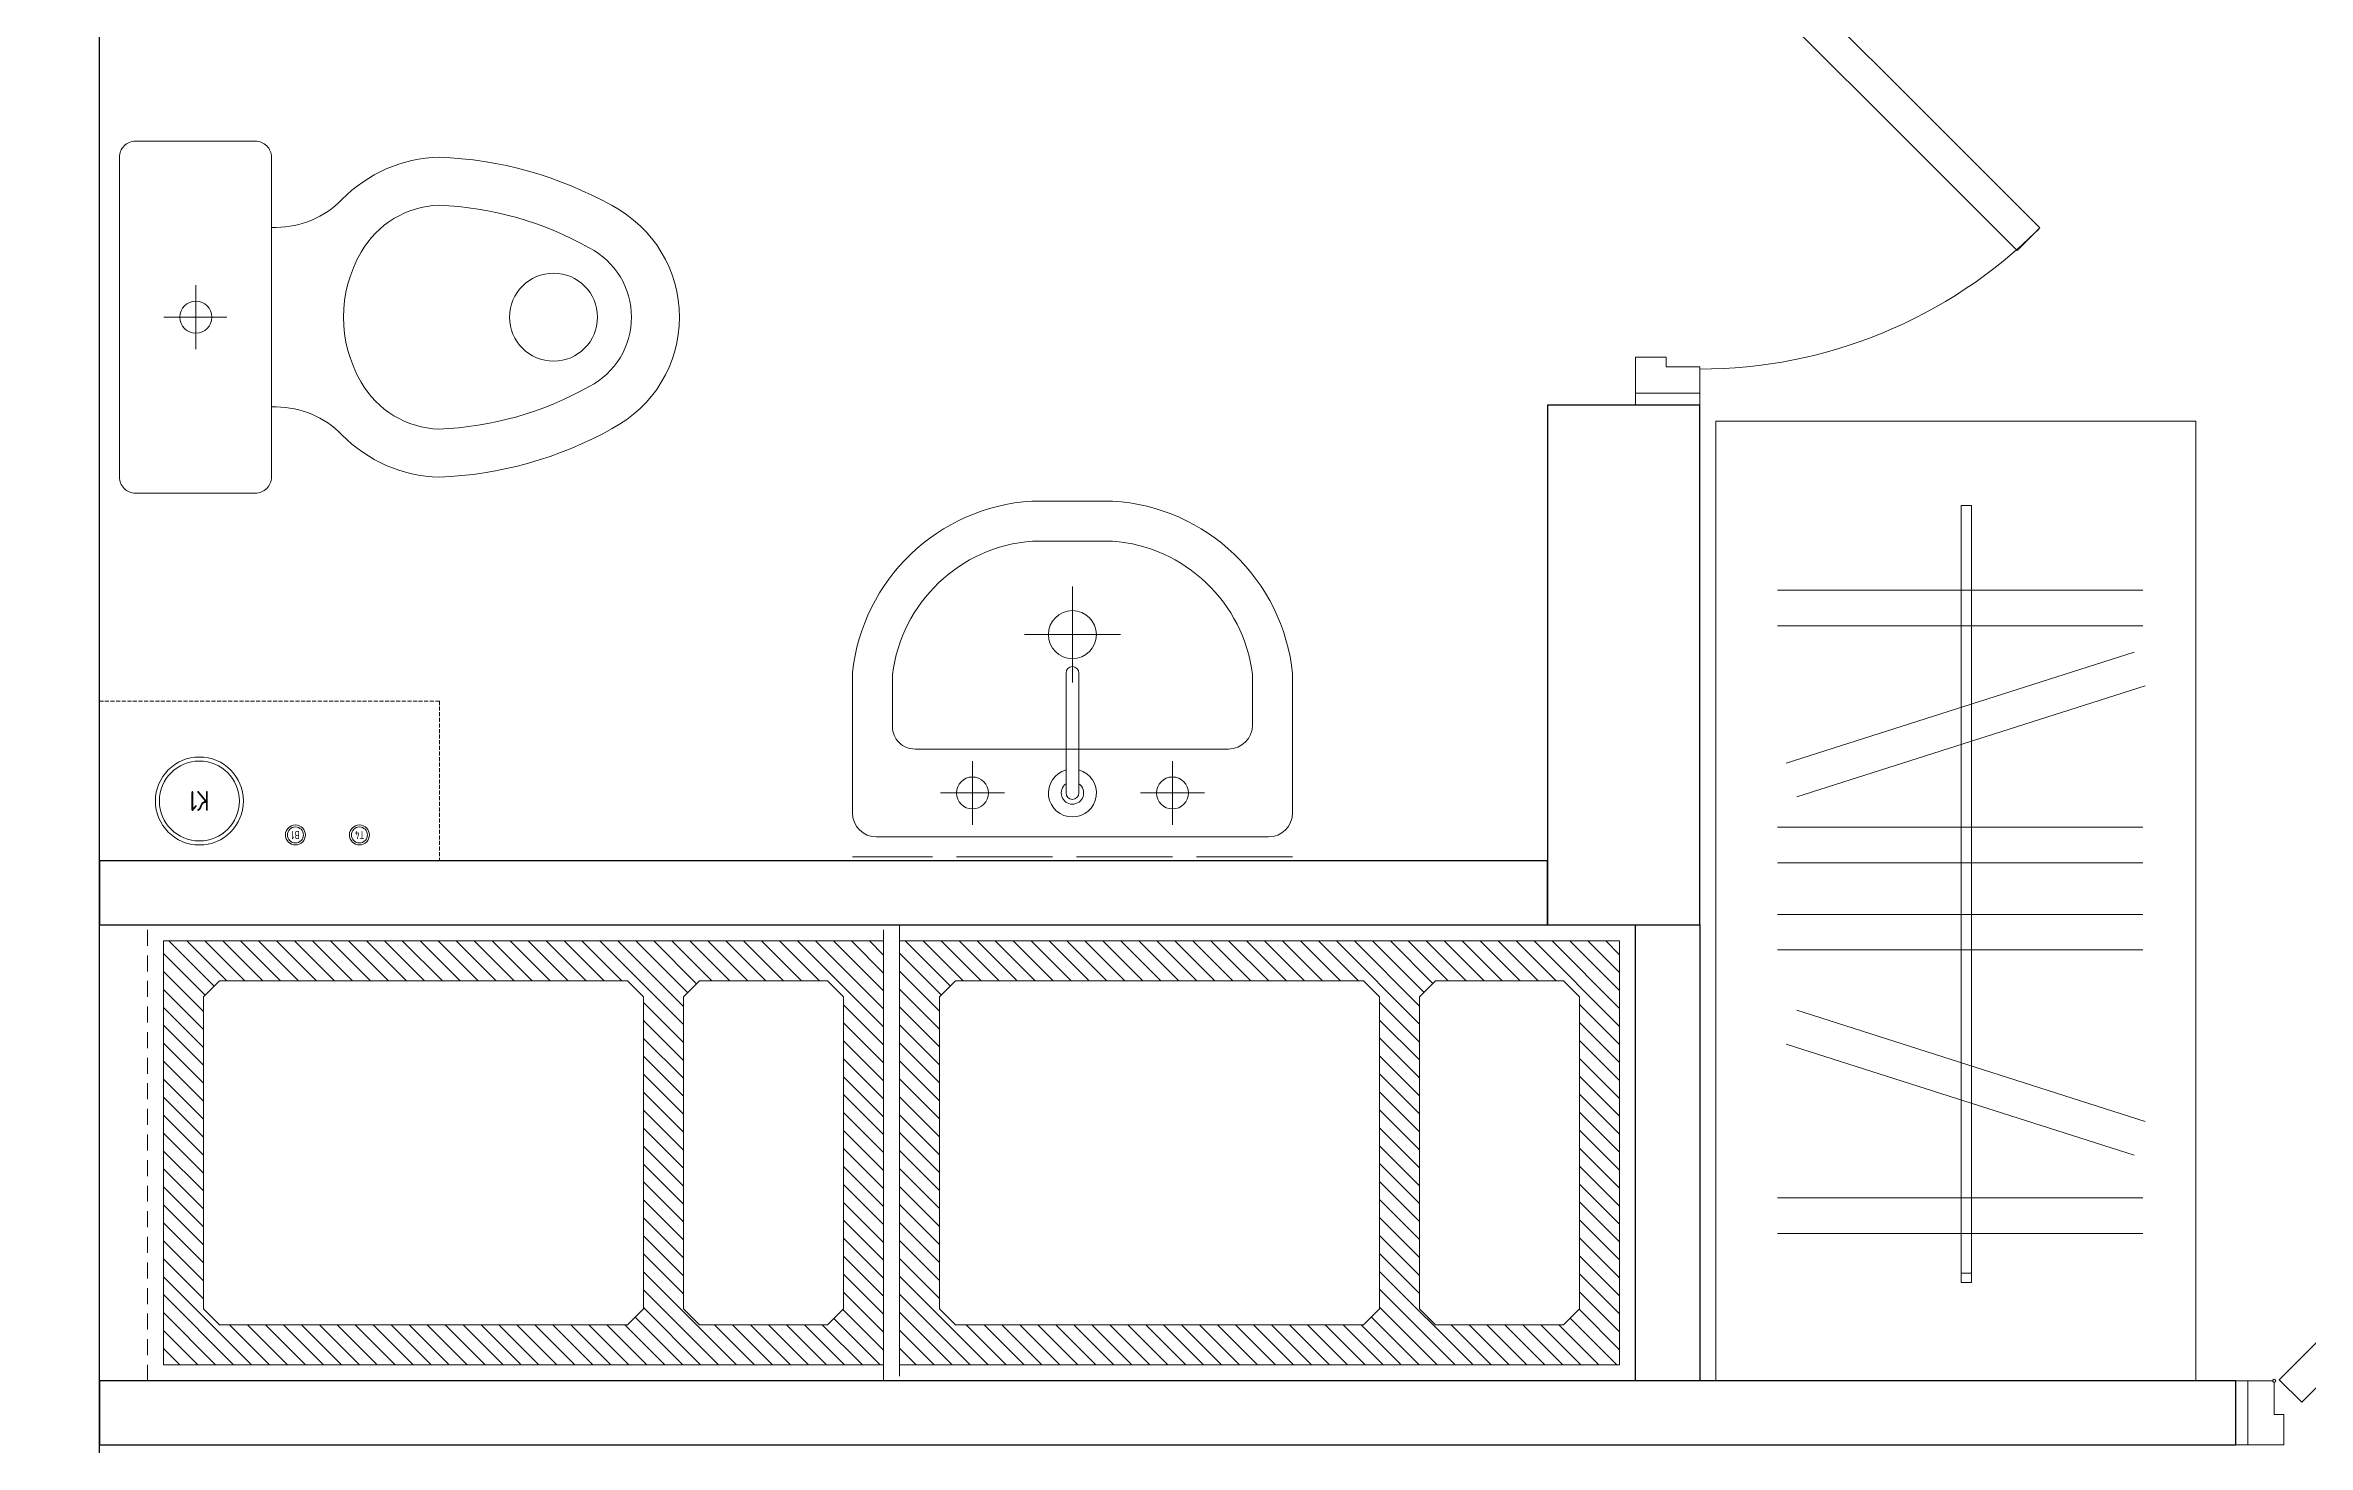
# Model space of a CAD drawing. Header units: millimetres. Extents: x 0 to 145404, y 0 to 194550.
# Drawn here: x 44258 to 47085, y 177196 to 178946 of the extents above; entities that cross this region are included whole.
import ezdxf
from ezdxf.enums import TextEntityAlignment as Align

# ---------------------------------------------------------------- set-up
doc = ezdxf.new("R2010")
doc.units = ezdxf.units.MM
for name, pattern in [('200_ШТРИХ', [320, 200, -120]), ('ACAD_ISO02W100', [15, 12, -3]), ('DASHED', [7, 5, -2, 0])]:
    doc.linetypes.add(name, pattern=pattern)
for name, color, linetype, lineweight in [('АР - Вентблок', 36, 'Continuous', 9), ('АР - ВК', 126, 'Continuous', 13), ('АР - Двери', 126, 'Continuous', 9), ('АР - Монолит', 56, 'Continuous', 30), ('АР - Перегородки 190', 54, 'Continuous', 30), ('АР - Перегородки 80', 32, 'Continuous', 30), ('АР - Сантехника', 150, 'Continuous', 9)]:
    doc.layers.add(name, color=color, linetype=linetype, lineweight=lineweight)
doc.layers.add('АР - мебель', color=7, linetype='Continuous', lineweight=9, true_color=0x787878)
doc.styles.add('GOST 2.304', font='CS_Gost2304.shx', dxfattribs={"oblique": 15})
doc.styles.add('ГОСТ 2.304', font='CS_Gost2304.shx')

# ---------------------------------------------------------------- blocks, each defined once
blk = doc.blocks.new('Квартира 1К 5200 тип 14')
at = {"layer": 'АР - Монолит'}
blk.add_lwpolyline([(-200, 5200), (-200, 0), (0, 0), (0, 5200)], close=True, dxfattribs=at)
blk = doc.blocks.new('Умывальник_550х420')
at = {"color": 0, "ltscale": 50}
for points in [[(55, -274.6), (230.3, -274.6, 0.365452), (445, -50.5), (445, 50.2, 0.368387), (228.9, 275.4), (55, 275.4, 0.412588), (25, 245.3), (25, -244.5, 0.412222)], [(163, -224.6), (228, -224.6, 0.357073), (395, -49.7), (395, 50.3, 0.35647), (228, 225.4), (165, 225.4, 0.411711), (135, 195.3), (135, -196.4, 0.420441)], [(80, 8.3), (230, 8.3, -1), (230, -7.7), (80, -7.7, -1)]]:
    blk.add_lwpolyline(points, format="xyb", close=True, dxfattribs=at)
for points in [[(80, 165.3), (80, 85.3)], [(120, 125.3), (40, 125.3)], [(278, 60.2), (278, -59.8)], [(338, 0.2), (218, 0.2)], [(80, -84.7), (80, -164.7)], [(120, -124.7), (40, -124.7)]]:
    blk.add_lwpolyline(points, dxfattribs=at)
for centre, radius in [((80, 125.3), 20), ((278, 0.2), 30), ((80, -124.7), 20)]:
    blk.add_circle(centre, radius, dxfattribs=at)
for radius, start, end in [(30, 15.466, 344.534), (14, 34.8499, 325.1501)]:
    blk.add_arc((80, 0.3), radius, start, end, dxfattribs=at)
at = {"layer": 'Defpoints', "linetype": 'ACAD_ISO02W100', "lineweight": -2, "ltscale": 10}
blk.add_lwpolyline([(0, 275.3), (0, -274.7)], dxfattribs=at)
at = {"layer": 'АР - Сантехника', "linetype": 'ACAD_ISO02W100', "ltscale": 10, "style": 'GOST 2.304', "width": 0.7}
blk.add_attdef('NAME', text='', height=250, dxfattribs=at).set_placement((278, 0.2, 0), align=Align.MIDDLE_CENTER)
blk = doc.blocks.new('Стояк ВК')
at = {"layer": 'АР - ВК', "color": 46, "linetype": 'DASHED'}
blk.add_lwpolyline([(0, 200), (425, 200), (425, 0), (0, 0)], close=True, dxfattribs=at)
at = {"layer": 'АР - ВК', "color": 1, "ltscale": 100}
for radius in [12.5, 10]:
    blk.add_circle((100, 167.5), radius, dxfattribs=at)
at = {"layer": 'АР - ВК', "color": 5, "ltscale": 100}
for radius in [12.5, 10]:
    blk.add_circle((180, 167.5), radius, dxfattribs=at)
at = {"layer": 'АР - ВК', "color": 46, "ltscale": 100}
for radius in [55, 50]:
    blk.add_circle((300, 125), radius, dxfattribs=at)
at = {"layer": 'АР - ВК', "color": 1, "ltscale": 100, "style": 'ГОСТ 2.304'}
blk.add_text('Т4', height=10, dxfattribs=at).set_placement((100, 167.5), align=Align.MIDDLE_CENTER)
at = {"layer": 'АР - ВК', "color": 5, "ltscale": 100, "style": 'ГОСТ 2.304'}
blk.add_text('В1', height=10, dxfattribs=at).set_placement((180, 167.5), align=Align.MIDDLE_CENTER)
at = {"layer": 'АР - ВК', "color": 46, "ltscale": 100, "style": 'ГОСТ 2.304'}
blk.add_text('К1', height=25, dxfattribs=at).set_placement((300, 125), align=Align.MIDDLE_CENTER)
blk = doc.blocks.new('Унитаз_700х440')
at = {"color": 0, "ltscale": 50}
for points in [[(195, -220), (45, -220, -0.414601), (25, -200), (25, 200, -0.414214), (45, 220), (195, 220, -0.414214), (215, 200), (215, -200, -0.414487)], [(327.1, 81.1, -0.261097), (424.4, 140, -0.11879), (612.3, 86.6, -0.608687), (612.3, -86.6, -0.11879), (424.4, -140, -0.261097), (327.1, -81.1, -0.27207)]]:
    blk.add_lwpolyline(points, format="xyb", close=True, dxfattribs=at)
blk.add_lwpolyline([(215, 112.3), (220.9, 112.3, 0.202167), (303, 147, -0.194798), (424.5, 200, -0.119349), (640.7, 139.4, -0.604544), (640.7, -139.4, -0.119349), (424.5, -200, -0.194798), (303, -147, 0.202167), (220.9, -112.3), (215, -112.3)], format="xyb", dxfattribs=at)
for points in [[(120.6, -40), (120.6, 40)], [(159.4, 0), (80.6, 0)]]:
    blk.add_lwpolyline(points, dxfattribs=at)
for centre, radius in [((567.6, 0), 55), ((120.6, 0), 20)]:
    blk.add_circle(centre, radius, dxfattribs=at)
at = {"layer": 'Defpoints', "linetype": 'ACAD_ISO02W100', "lineweight": -2, "ltscale": 10}
blk.add_lwpolyline([(0, -220), (0, 220)], dxfattribs=at)
blk = doc.blocks.new('*U206')
at = {"ltscale": 100}
for p, q in [((15, 37.5), (15, -42.5)), ((46, 37.5), (15, 37.5)), ((48, -4.5), (48, 35.5)), ((852, -4.5), (852, 37.5)), ((852, 37.5), (885, 37.5)), ((885, 37.5), (885, -42.5)), ((60, -4.5), (48, -4.5)), ((60, -42.5), (60, -4.5)), ((840, -42.5), (840, -4.5)), ((840, -4.5), (852, -4.5)), ((15, -42.5), (60, -42.5)), ((885, -42.5), (840, -42.5))]:
    blk.add_line(p, q, dxfattribs=at)
for points in [[(54.4, 38.9), (82.7, 10.6), (648, 575.9), (619.7, 604.2)], [(15, -42.5), (0, -42.5), (0, 37.5), (15, 37.5)], [(885, -42.5), (900, -42.5), (900, 37.5), (885, 37.5)]]:
    blk.add_lwpolyline(points, close=True, dxfattribs=at)
blk.add_circle((48, 37.5), 2, dxfattribs=at)
blk.add_arc((56.7, 37.5), 800, 0, 44.865, dxfattribs=at)
blk = doc.blocks.new('Ш03 600х1200')
for p, q in [((0, 600), (-1200, 600)), ((-1200, 0), (-1200, 600)), ((0, 0), (0, 600)), ((-988.5, 66), (-988.5, 522.9)), ((-944.2, 66), (-944.2, 522.9)), ((-911.1, 76.8), (-772.2, 512)), ((-692.1, 66), (-692.1, 522.9)), ((-647.8, 66), (-647.8, 522.9)), ((-583, 66), (-583, 522.9)), ((-538.7, 66), (-538.7, 522.9)), ((-282.2, 76.8), (-421.1, 512)), ((-228.6, 66), (-228.6, 522.9)), ((-184.3, 66), (-184.3, 522.9)), ((-868.9, 63.3), (-730, 498.6)), ((-324.4, 63.3), (-463.3, 498.6)), ((-123, 293.3), (-1094.4, 293.3)), ((-1094.4, 293.3), (-1094.4, 280.4)), ((-134.5, 293.3), (-228.9, 293.3)), ((-228.9, 293.3), (-228.9, 280.4)), ((-134.5, 280.4), (-134.5, 293.3)), ((-123, 280.4), (-123, 293.3)), ((-1094.4, 280.4), (-123, 280.4)), ((-228.9, 280.4), (-134.5, 280.4)), ((0, 0), (-1200, 0))]:
    blk.add_line(p, q)
blk = doc.blocks.new('*U202')
at = {"ltscale": 100}
for p, q in [((15, 37.5), (15, -42.5)), ((46, 37.5), (15, 37.5)), ((48, -4.5), (48, 35.5)), ((652, -4.5), (652, 37.5)), ((652, 37.5), (685, 37.5)), ((685, 37.5), (685, -42.5)), ((60, -4.5), (48, -4.5)), ((60, -42.5), (60, -4.5)), ((640, -42.5), (640, -4.5)), ((640, -4.5), (652, -4.5)), ((15, -42.5), (60, -42.5)), ((685, -42.5), (640, -42.5))]:
    blk.add_line(p, q, dxfattribs=at)
for points in [[(54.4, 38.9), (82.7, 10.6), (506.5, 434.5), (478.3, 462.8)], [(15, -42.5), (0, -42.5), (0, 37.5), (15, 37.5)], [(685, -42.5), (700, -42.5), (700, 37.5), (685, 37.5)]]:
    blk.add_lwpolyline(points, close=True, dxfattribs=at)
blk.add_circle((48, 37.5), 2, dxfattribs=at)
blk.add_arc((55, 37.5), 600, 0, 44.865, dxfattribs=at)
blk = doc.blocks.new('Вентблок 900 х 530')
at = {"layer": 'АР - Вентблок', "lineweight": 5}
h = blk.add_hatch(dxfattribs=at)
h.set_pattern_fill('ANSI31', color=256, scale=5)
h.set_pattern_definition([(45, (-3927617.913, -709139.574), (-11.22532015, 11.22532015), [])])
h.paths.add_polyline_path([(-20, 920), (-550, 920), (-550, 20), (-20, 20)])
h.paths.add_polyline_path([(-480, 670), (-500, 690), (-500, 850), (-480, 870), (-90, 870), (-70, 850), (-70, 690), (-90, 670)], flags=16)
h.paths.add_polyline_path([(-90, 620), (-70, 600), (-70, 90), (-90, 70), (-480, 70), (-500, 90), (-500, 600), (-480, 620)], flags=16)
at = {"layer": 'АР - Вентблок', "linetype": '200_ШТРИХ', "lineweight": 5, "ltscale": 0.1}
blk.add_lwpolyline([(-570, 0), (-570, 940), (0, 940), (0, 0)], close=True, dxfattribs=at)
at = {"layer": 'АР - Вентблок', "linetype": 'ByBlock'}
for points in [[(-550, 20), (-550, 920), (-20, 920), (-20, 20)], [(-500, 690), (-500, 850), (-480, 870), (-90, 870), (-70, 850), (-70, 690), (-90, 670), (-480, 670)], [(-500, 90), (-500, 600), (-480, 620), (-90, 620), (-70, 600), (-70, 90), (-90, 70), (-480, 70)]]:
    blk.add_lwpolyline(points, close=True, dxfattribs=at)
blk = doc.blocks.new('Квартира 2К 9600 тип 6')
at = {"layer": 'АР - Монолит'}
blk.add_lwpolyline([(0, 9600), (0, 3260), (200, 3260), (200, 9600)], close=True, dxfattribs=at)
at = {"layer": 'АР - Перегородки 190', "elevation": 0}
blk.add_lwpolyline([(2200, 7150), (2200, 7800), (2010, 7800), (2010, 7150)], close=True, dxfattribs=at)
at = {"layer": 'АР - Перегородки 80'}
for points in [[(200, 7230), (200, 7150), (2010, 7150), (2010, 7230)], [(2200, 7150), (2200, 6580), (2120, 6580), (2120, 7150)], [(200, 6580), (200, 6500), (2870, 6500), (2870, 6580)]]:
    blk.add_lwpolyline(points, close=True, dxfattribs=at)
at = {"rotation": 270}
for p in [(260, 6580), (1180, 6580)]:
    blk.add_blockref('Вентблок 900 х 530', p, dxfattribs=at)
at = {"layer": 'АР - ВК', "rotation": 180}
blk.add_blockref('Стояк ВК', (625, 7430, 0), dxfattribs=at)
at = {"layer": 'АР - Двери', "rotation": 270}
blk.add_blockref('*U202', (2162.5, 8500, 0), dxfattribs=at)
at = {"layer": 'АР - Двери'}
blk.add_blockref('*U206', (2870, 6542.5, 0), dxfattribs=at)
at = {"layer": 'АР - мебель', "xscale": -1, "rotation": 90}
blk.add_blockref('Ш03 600х1200', (2820, 6580, 0), dxfattribs=at)
at = {"layer": 'АР - Сантехника', "xscale": -1}
for name, p, rotation in [('Унитаз_700х440', (200, 7910, 0), 180), ('Умывальник_550х420', (1415.8, 7235, 0), 270)]:
    blk.add_blockref(name, p, dxfattribs=dict(at, rotation=rotation))
blk = doc.blocks.new('V_Section_1')
for name, p in [('Квартира 1К 5200 тип 14', (9150, -5600)), ('Квартира 2К 9600 тип 6', (8950, -10000))]:
    blk.add_blockref(name, p)

msp = doc.modelspace()

# ---------------------------------------------------------------- block references
msp.add_blockref('V_Section_1', (35175.5, 180696.1))

doc.saveas('drawing.dxf')
